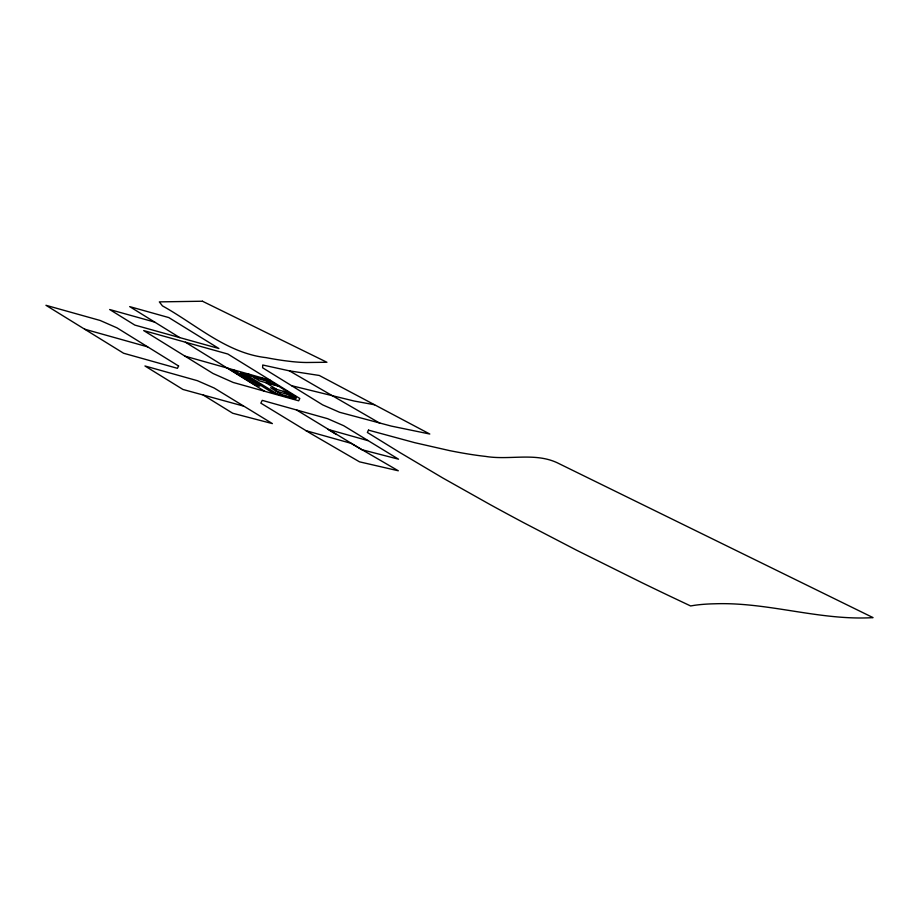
<?xml version="1.0" encoding="UTF-8"?>
<svg xmlns="http://www.w3.org/2000/svg" width="919" height="919" viewBox="0 0 919 919"><rect width="100%" height="100%" fill="white"/><g stroke="black" fill="none" stroke-linecap="round" stroke-linejoin="round"><path stroke-width="1.38" d="M374.55 404.762L354.137 401.029L291.656 385.716M289.416 370.862L319.295 375.469L429.793 434.032L391.287 426.094L339.559 412.275L322.672 404.877L262.627 367.795L262.719 365.004L289.416 370.862L380.018 423.303M243.259 406.014L182.961 389.461L144.949 365.98L197.344 380.673L214.184 388.036L272.392 423.602L232.714 413.251L203.179 395.009M154.691 322.098L109.66 309.519L134.84 325.096L218.894 348.508L168.797 317.572L129.682 306.613L179.756 337.618M84.651 329.197L147.66 346.854M305.981 430.689L351.104 443.337L398.306 470.781L359.501 461.832L310.783 433.55L260.835 403.142L262.237 400.362L327.601 418.673L343.729 425.727L398.536 459.19L361.764 449.667L296.584 409.989M185.029 356.17L213.036 373.493L233.219 382.465L298.686 400.81L299.812 398.478L227.82 354.022L143.686 330.576L185.029 356.17L270.037 380.098M253.989 377.445L266.751 381.04M277.584 385.624L272.369 384.153L265.614 379.972M278.583 386.233L259.526 380.88L248.452 374.022M241.318 376.503L246.43 377.939M289.657 393.091L270.6 387.738L281.673 394.596L294.436 398.18L283.362 391.322M276.137 391.161L288.899 394.756M295.309 396.594L290.094 395.124L295.677 398.582M367.807 440.592L327.991 429.368L336.377 434.492M261.203 377.606L272.288 384.464M265.821 382.649L276.895 389.507M245.453 374.297L277.4 394.079M233.139 369.702L259.721 386.164L254.62 384.728L228.027 368.266M185.397 342.201L264.661 391.276M296.332 397.226L295.413 399.145L272.564 392.712L240.617 372.93L270.829 381.442L296.332 397.226M368.496 430.138L367.37 432.481L399.765 452.47L442.866 478.029L490.114 504.577A661.37 93.187 23.6 0 0 523.658 522.693L576.741 550.297L642.082 582.772A618.154 87.098 23.6 0 0 671.008 596.684L690.606 605.954L694.523 605.311A956.553 134.783 23.6 0 1 714.856 603.783C768.146 601.911 819.702 620.83 873.05 617.625L559.269 463.773C536.259 451.746 510.148 460.488 485.508 456.398A489.643 68.994 23.6 0 1 449.529 450.597L414.756 442.682L368.496 430.138M178.596 366.003L177.424 368.324L123.594 353.241L45.95 305.292L100.137 320.467L116.943 327.83L178.596 366.003M202.444 301.225L159.309 301.88L162.456 305.901C196.069 324.487 226.533 353.149 266.119 357.64A366.555 51.648 23.6 0 0 285.706 360.845L291.53 361.558A392.47 55.301 23.6 0 0 306.739 362.5L326.934 362.27L202.444 301.225"/></g></svg>
